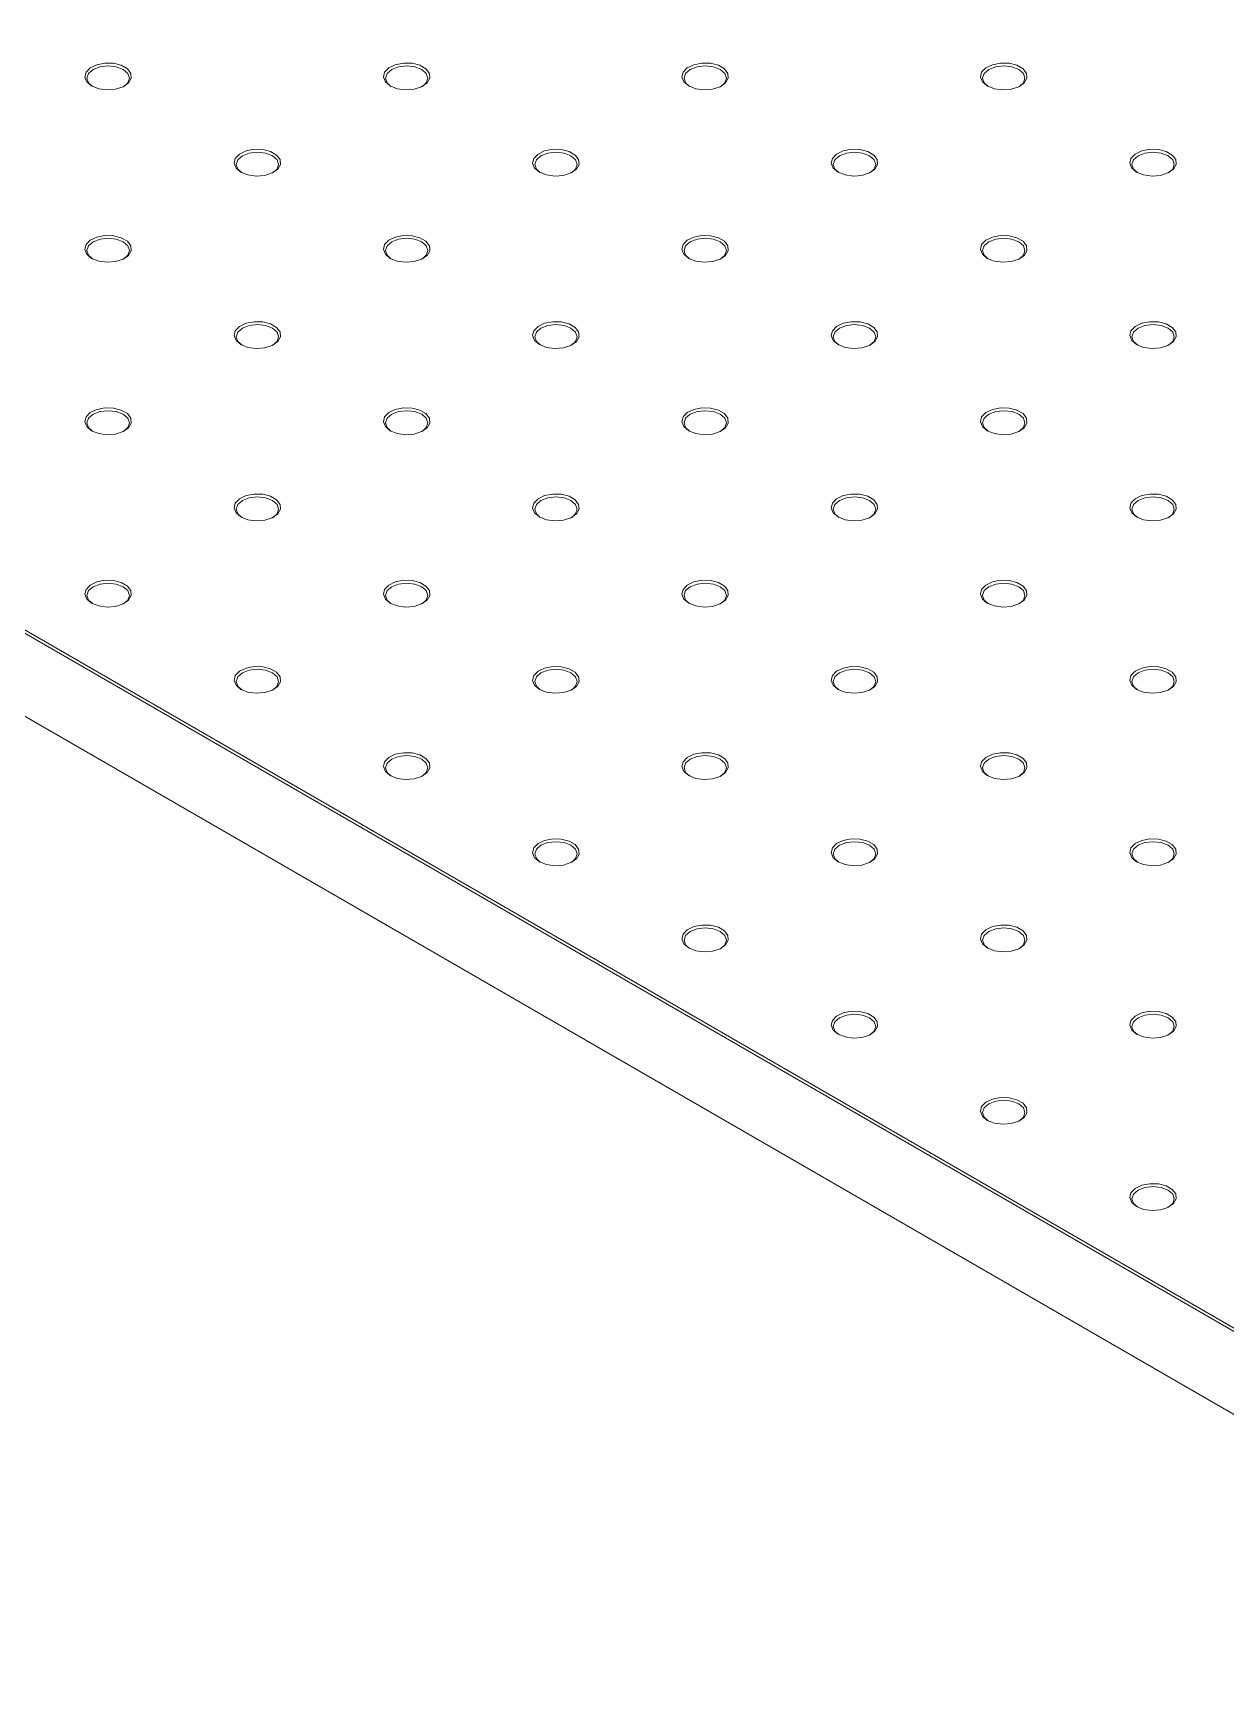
# Model space of a CAD drawing. Header units: inches. Extents: x 0.1 to 10.9, y 0 to 8.5.
# Drawn here: x 8.9 to 9.414, y 6.297 to 7.016 of the extents above; entities that cross this region are included whole.
import ezdxf

# ---------------------------------------------------------------- set-up
doc = ezdxf.new("R2010")
doc.units = ezdxf.units.IN
doc.header["$MEASUREMENT"] = 0

msp = doc.modelspace()

# ---------------------------------------------------------------- linework, layer by layer
at = {"color": 7, "linetype": 'Continuous', "lineweight": 18}
for p, q in [((7.33426, 7.6607), (9.63236, 6.33404)), ((9.63171, 6.33292), (7.33362, 7.65959)), ((7.33362, 7.62396), (9.63171, 6.29729)), ((9.63236, 6.29692), (7.33426, 7.62359))]:
    msp.add_line(p, q, dxfattribs=at)
at = {"color": 7, "linetype": 'Continuous', "lineweight": 18, "flags": 128}
for points in [[(8.92554, 6.9929), (8.92345, 6.99466), (8.92261, 6.99673), (8.92312, 6.99884), (8.92491, 7.0007), (8.92775, 7.00206), (8.93125, 7.00274), (8.93494, 7.00264), (8.93832, 7.00178), (8.94093, 7.00028), (8.94242, 6.99833), (8.94259, 6.9962), (8.94142, 6.99418), (8.93906, 6.99254), (8.93583, 6.9915), (8.93218, 6.99121), (8.92858, 6.99169), (8.92554, 6.9929)], [(8.93941, 6.99271), (8.94108, 6.99424), (8.94178, 6.99626), (8.94108, 6.99827), (8.9391, 6.99999), (8.93614, 7.00113), (8.93264, 7.00153), (8.92915, 7.00113), (8.92618, 6.99999), (8.9242, 6.99827), (8.92351, 6.99626), (8.9242, 6.99424), (8.92587, 6.99271)], [(9.0541, 6.9929), (9.05202, 6.99466), (9.05117, 6.99673), (9.05168, 6.99884), (9.05348, 7.0007), (9.05632, 7.00206), (9.05982, 7.00274), (9.06351, 7.00264), (9.06688, 7.00178), (9.06949, 7.00028), (9.07099, 6.99833), (9.07116, 6.9962), (9.06998, 6.99418), (9.06762, 6.99254), (9.0644, 6.9915), (9.06074, 6.99121), (9.05715, 6.99169), (9.0541, 6.9929)], [(9.06797, 6.99271), (9.06965, 6.99424), (9.07034, 6.99626), (9.06965, 6.99827), (9.06767, 6.99999), (9.0647, 7.00113), (9.06121, 7.00153), (9.05771, 7.00113), (9.05475, 6.99999), (9.05277, 6.99827), (9.05207, 6.99626), (9.05277, 6.99424), (9.05444, 6.99271)], [(9.18267, 6.9929), (9.18058, 6.99466), (9.17974, 6.99673), (9.18025, 6.99884), (9.18204, 7.0007), (9.18488, 7.00206), (9.18838, 7.00274), (9.19207, 7.00264), (9.19545, 7.00178), (9.19806, 7.00028), (9.19955, 6.99833), (9.19972, 6.9962), (9.19855, 6.99418), (9.19619, 6.99254), (9.19296, 6.9915), (9.18931, 6.99121), (9.18571, 6.99169), (9.18267, 6.9929)], [(9.19654, 6.99271), (9.19821, 6.99424), (9.19891, 6.99626), (9.19821, 6.99827), (9.19623, 6.99999), (9.19327, 7.00113), (9.18977, 7.00153), (9.18628, 7.00113), (9.18331, 6.99999), (9.18133, 6.99827), (9.18064, 6.99626), (9.18133, 6.99424), (9.183, 6.99271)], [(9.31123, 6.9929), (9.30915, 6.99466), (9.3083, 6.99673), (9.30881, 6.99884), (9.31061, 7.0007), (9.31345, 7.00206), (9.31695, 7.00274), (9.32064, 7.00264), (9.32401, 7.00178), (9.32662, 7.00028), (9.32812, 6.99833), (9.32829, 6.9962), (9.32711, 6.99418), (9.32475, 6.99254), (9.32153, 6.9915), (9.31787, 6.99121), (9.31428, 6.99169), (9.31123, 6.9929)], [(9.3251, 6.99271), (9.32678, 6.99424), (9.32747, 6.99626), (9.32678, 6.99827), (9.3248, 6.99999), (9.32183, 7.00113), (9.31834, 7.00153), (9.31484, 7.00113), (9.31188, 6.99999), (9.3099, 6.99827), (9.3092, 6.99626), (9.3099, 6.99424), (9.31157, 6.99271)], [(8.98982, 6.95579), (8.98774, 6.95755), (8.98689, 6.95962), (8.9874, 6.96173), (8.9892, 6.96359), (8.99204, 6.96495), (8.99554, 6.96563), (8.99922, 6.96553), (9.0026, 6.96467), (9.00521, 6.96317), (9.0067, 6.96122), (9.00687, 6.95909), (9.0057, 6.95707), (9.00334, 6.95543), (9.00012, 6.95439), (8.99646, 6.9541), (8.99287, 6.95458), (8.98982, 6.95579)], [(9.00369, 6.9556), (9.00537, 6.95713), (9.00606, 6.95915), (9.00537, 6.96116), (9.00339, 6.96288), (9.00042, 6.96402), (8.99692, 6.96442), (8.99343, 6.96402), (8.99046, 6.96288), (8.98848, 6.96116), (8.98779, 6.95915), (8.98848, 6.95713), (8.99016, 6.9556)], [(9.11839, 6.95579), (9.1163, 6.95755), (9.11545, 6.95962), (9.11597, 6.96173), (9.11776, 6.96359), (9.1206, 6.96495), (9.1241, 6.96563), (9.12779, 6.96553), (9.13117, 6.96467), (9.13378, 6.96317), (9.13527, 6.96122), (9.13544, 6.95909), (9.13427, 6.95707), (9.13191, 6.95543), (9.12868, 6.95439), (9.12503, 6.9541), (9.12143, 6.95458), (9.11839, 6.95579)], [(9.13226, 6.9556), (9.13393, 6.95713), (9.13463, 6.95915), (9.13393, 6.96116), (9.13195, 6.96288), (9.12899, 6.96402), (9.12549, 6.96442), (9.12199, 6.96402), (9.11903, 6.96288), (9.11705, 6.96116), (9.11635, 6.95915), (9.11705, 6.95713), (9.11872, 6.9556)], [(9.24695, 6.95579), (9.24487, 6.95755), (9.24402, 6.95962), (9.24453, 6.96173), (9.24633, 6.96359), (9.24917, 6.96495), (9.25267, 6.96563), (9.25635, 6.96553), (9.25973, 6.96467), (9.26234, 6.96317), (9.26383, 6.96122), (9.264, 6.95909), (9.26283, 6.95707), (9.26047, 6.95543), (9.25725, 6.95439), (9.25359, 6.9541), (9.25, 6.95458), (9.24695, 6.95579)], [(9.26082, 6.9556), (9.2625, 6.95713), (9.26319, 6.95915), (9.2625, 6.96116), (9.26051, 6.96288), (9.25755, 6.96402), (9.25405, 6.96442), (9.25056, 6.96402), (9.24759, 6.96288), (9.24561, 6.96116), (9.24492, 6.95915), (9.24561, 6.95713), (9.24729, 6.9556)], [(9.37552, 6.95579), (9.37343, 6.95755), (9.37258, 6.95962), (9.37309, 6.96173), (9.37489, 6.96359), (9.37773, 6.96495), (9.38123, 6.96563), (9.38492, 6.96553), (9.3883, 6.96467), (9.39091, 6.96317), (9.3924, 6.96122), (9.39257, 6.95909), (9.3914, 6.95707), (9.38904, 6.95543), (9.38581, 6.95439), (9.38216, 6.9541), (9.37856, 6.95458), (9.37552, 6.95579)], [(9.38939, 6.9556), (9.39106, 6.95713), (9.39176, 6.95915), (9.39106, 6.96116), (9.38908, 6.96288), (9.38612, 6.96402), (9.38262, 6.96442), (9.37912, 6.96402), (9.37616, 6.96288), (9.37418, 6.96116), (9.37348, 6.95915), (9.37418, 6.95713), (9.37585, 6.9556)], [(8.92554, 6.91868), (8.92345, 6.92044), (8.92261, 6.92251), (8.92312, 6.92462), (8.92491, 6.92648), (8.92775, 6.92785), (8.93125, 6.92852), (8.93494, 6.92842), (8.93832, 6.92756), (8.94093, 6.92606), (8.94242, 6.92411), (8.94259, 6.92198), (8.94142, 6.91996), (8.93906, 6.91832), (8.93583, 6.91728), (8.93218, 6.91699), (8.92858, 6.91747), (8.92554, 6.91868)], [(9.0541, 6.91868), (9.05202, 6.92044), (9.05117, 6.92251), (9.05168, 6.92462), (9.05348, 6.92648), (9.05632, 6.92785), (9.05982, 6.92852), (9.06351, 6.92842), (9.06688, 6.92756), (9.06949, 6.92606), (9.07099, 6.92411), (9.07116, 6.92198), (9.06998, 6.91996), (9.06762, 6.91832), (9.0644, 6.91728), (9.06074, 6.91699), (9.05715, 6.91747), (9.0541, 6.91868)], [(9.18267, 6.91868), (9.18058, 6.92044), (9.17974, 6.92251), (9.18025, 6.92462), (9.18204, 6.92648), (9.18488, 6.92785), (9.18838, 6.92852), (9.19207, 6.92842), (9.19545, 6.92756), (9.19806, 6.92606), (9.19955, 6.92411), (9.19972, 6.92198), (9.19855, 6.91996), (9.19619, 6.91832), (9.19296, 6.91728), (9.18931, 6.91699), (9.18571, 6.91747), (9.18267, 6.91868)], [(9.31123, 6.91868), (9.30915, 6.92044), (9.3083, 6.92251), (9.30881, 6.92462), (9.31061, 6.92648), (9.31345, 6.92785), (9.31695, 6.92852), (9.32064, 6.92842), (9.32401, 6.92756), (9.32662, 6.92606), (9.32812, 6.92411), (9.32829, 6.92198), (9.32711, 6.91996), (9.32475, 6.91832), (9.32153, 6.91728), (9.31787, 6.91699), (9.31428, 6.91747), (9.31123, 6.91868)], [(8.93941, 6.91849), (8.94108, 6.92002), (8.94178, 6.92204), (8.94108, 6.92406), (8.9391, 6.92577), (8.93614, 6.92691), (8.93264, 6.92731), (8.92915, 6.92691), (8.92618, 6.92577), (8.9242, 6.92406), (8.92351, 6.92204), (8.9242, 6.92002), (8.92587, 6.91849)], [(9.06797, 6.91849), (9.06965, 6.92002), (9.07034, 6.92204), (9.06965, 6.92406), (9.06767, 6.92577), (9.0647, 6.92691), (9.06121, 6.92731), (9.05771, 6.92691), (9.05475, 6.92577), (9.05277, 6.92406), (9.05207, 6.92204), (9.05277, 6.92002), (9.05444, 6.91849)], [(9.19654, 6.91849), (9.19821, 6.92002), (9.19891, 6.92204), (9.19821, 6.92406), (9.19623, 6.92577), (9.19327, 6.92691), (9.18977, 6.92731), (9.18628, 6.92691), (9.18331, 6.92577), (9.18133, 6.92406), (9.18064, 6.92204), (9.18133, 6.92002), (9.183, 6.91849)], [(9.3251, 6.91849), (9.32678, 6.92002), (9.32747, 6.92204), (9.32678, 6.92406), (9.3248, 6.92577), (9.32183, 6.92691), (9.31834, 6.92731), (9.31484, 6.92691), (9.31188, 6.92577), (9.3099, 6.92406), (9.3092, 6.92204), (9.3099, 6.92002), (9.31157, 6.91849)], [(8.98982, 6.88157), (8.98774, 6.88333), (8.98689, 6.8854), (8.9874, 6.88751), (8.9892, 6.88937), (8.99204, 6.89074), (8.99554, 6.89141), (8.99922, 6.89131), (9.0026, 6.89045), (9.00521, 6.88895), (9.0067, 6.887), (9.00687, 6.88487), (9.0057, 6.88285), (9.00334, 6.88121), (9.00012, 6.88017), (8.99646, 6.87988), (8.99287, 6.88036), (8.98982, 6.88157)], [(9.00369, 6.88138), (9.00537, 6.88291), (9.00606, 6.88493), (9.00537, 6.88695), (9.00339, 6.88866), (9.00042, 6.8898), (8.99692, 6.8902), (8.99343, 6.8898), (8.99046, 6.88866), (8.98848, 6.88695), (8.98779, 6.88493), (8.98848, 6.88291), (8.99016, 6.88138)], [(9.11839, 6.88157), (9.1163, 6.88333), (9.11545, 6.8854), (9.11597, 6.88751), (9.11776, 6.88937), (9.1206, 6.89074), (9.1241, 6.89141), (9.12779, 6.89131), (9.13117, 6.89045), (9.13378, 6.88895), (9.13527, 6.887), (9.13544, 6.88487), (9.13427, 6.88285), (9.13191, 6.88121), (9.12868, 6.88017), (9.12503, 6.87988), (9.12143, 6.88036), (9.11839, 6.88157)], [(9.13226, 6.88138), (9.13393, 6.88291), (9.13463, 6.88493), (9.13393, 6.88695), (9.13195, 6.88866), (9.12899, 6.8898), (9.12549, 6.8902), (9.12199, 6.8898), (9.11903, 6.88866), (9.11705, 6.88695), (9.11635, 6.88493), (9.11705, 6.88291), (9.11872, 6.88138)], [(9.24695, 6.88157), (9.24487, 6.88333), (9.24402, 6.8854), (9.24453, 6.88751), (9.24633, 6.88937), (9.24917, 6.89074), (9.25267, 6.89141), (9.25635, 6.89131), (9.25973, 6.89045), (9.26234, 6.88895), (9.26383, 6.887), (9.264, 6.88487), (9.26283, 6.88285), (9.26047, 6.88121), (9.25725, 6.88017), (9.25359, 6.87988), (9.25, 6.88036), (9.24695, 6.88157)], [(9.26082, 6.88138), (9.2625, 6.88291), (9.26319, 6.88493), (9.2625, 6.88695), (9.26051, 6.88866), (9.25755, 6.8898), (9.25405, 6.8902), (9.25056, 6.8898), (9.24759, 6.88866), (9.24561, 6.88695), (9.24492, 6.88493), (9.24561, 6.88291), (9.24729, 6.88138)], [(9.37552, 6.88157), (9.37343, 6.88333), (9.37258, 6.8854), (9.37309, 6.88751), (9.37489, 6.88937), (9.37773, 6.89074), (9.38123, 6.89141), (9.38492, 6.89131), (9.3883, 6.89045), (9.39091, 6.88895), (9.3924, 6.887), (9.39257, 6.88487), (9.3914, 6.88285), (9.38904, 6.88121), (9.38581, 6.88017), (9.38216, 6.87988), (9.37856, 6.88036), (9.37552, 6.88157)], [(9.38939, 6.88138), (9.39106, 6.88291), (9.39176, 6.88493), (9.39106, 6.88695), (9.38908, 6.88866), (9.38612, 6.8898), (9.38262, 6.8902), (9.37912, 6.8898), (9.37616, 6.88866), (9.37418, 6.88695), (9.37348, 6.88493), (9.37418, 6.88291), (9.37585, 6.88138)], [(8.92554, 6.84446), (8.92345, 6.84622), (8.92261, 6.84829), (8.92312, 6.8504), (8.92491, 6.85226), (8.92775, 6.85363), (8.93125, 6.8543), (8.93494, 6.85421), (8.93832, 6.85334), (8.94093, 6.85184), (8.94242, 6.84989), (8.94259, 6.84776), (8.94142, 6.84574), (8.93906, 6.8441), (8.93583, 6.84306), (8.93218, 6.84277), (8.92858, 6.84326), (8.92554, 6.84446)], [(8.93941, 6.84427), (8.94108, 6.8458), (8.94178, 6.84782), (8.94108, 6.84984), (8.9391, 6.85155), (8.93614, 6.85269), (8.93264, 6.85309), (8.92915, 6.85269), (8.92618, 6.85155), (8.9242, 6.84984), (8.92351, 6.84782), (8.9242, 6.8458), (8.92587, 6.84427)], [(9.0541, 6.84446), (9.05202, 6.84622), (9.05117, 6.84829), (9.05168, 6.8504), (9.05348, 6.85226), (9.05632, 6.85363), (9.05982, 6.8543), (9.06351, 6.85421), (9.06688, 6.85334), (9.06949, 6.85184), (9.07099, 6.84989), (9.07116, 6.84776), (9.06998, 6.84574), (9.06762, 6.8441), (9.0644, 6.84306), (9.06074, 6.84277), (9.05715, 6.84326), (9.0541, 6.84446)], [(9.06797, 6.84427), (9.06965, 6.8458), (9.07034, 6.84782), (9.06965, 6.84984), (9.06767, 6.85155), (9.0647, 6.85269), (9.06121, 6.85309), (9.05771, 6.85269), (9.05475, 6.85155), (9.05277, 6.84984), (9.05207, 6.84782), (9.05277, 6.8458), (9.05444, 6.84427)], [(9.18267, 6.84446), (9.18058, 6.84622), (9.17974, 6.84829), (9.18025, 6.8504), (9.18204, 6.85226), (9.18488, 6.85363), (9.18838, 6.8543), (9.19207, 6.85421), (9.19545, 6.85334), (9.19806, 6.85184), (9.19955, 6.84989), (9.19972, 6.84776), (9.19855, 6.84574), (9.19619, 6.8441), (9.19296, 6.84306), (9.18931, 6.84277), (9.18571, 6.84326), (9.18267, 6.84446)], [(9.19654, 6.84427), (9.19821, 6.8458), (9.19891, 6.84782), (9.19821, 6.84984), (9.19623, 6.85155), (9.19327, 6.85269), (9.18977, 6.85309), (9.18628, 6.85269), (9.18331, 6.85155), (9.18133, 6.84984), (9.18064, 6.84782), (9.18133, 6.8458), (9.183, 6.84427)], [(9.31123, 6.84446), (9.30915, 6.84622), (9.3083, 6.84829), (9.30881, 6.8504), (9.31061, 6.85226), (9.31345, 6.85363), (9.31695, 6.8543), (9.32064, 6.85421), (9.32401, 6.85334), (9.32662, 6.85184), (9.32812, 6.84989), (9.32829, 6.84776), (9.32711, 6.84574), (9.32475, 6.8441), (9.32153, 6.84306), (9.31787, 6.84277), (9.31428, 6.84326), (9.31123, 6.84446)], [(9.3251, 6.84427), (9.32678, 6.8458), (9.32747, 6.84782), (9.32678, 6.84984), (9.3248, 6.85155), (9.32183, 6.85269), (9.31834, 6.85309), (9.31484, 6.85269), (9.31188, 6.85155), (9.3099, 6.84984), (9.3092, 6.84782), (9.3099, 6.8458), (9.31157, 6.84427)], [(8.98982, 6.80735), (8.98774, 6.80911), (8.98689, 6.81118), (8.9874, 6.81329), (8.9892, 6.81516), (8.99204, 6.81652), (8.99554, 6.81719), (8.99922, 6.8171), (9.0026, 6.81623), (9.00521, 6.81473), (9.0067, 6.81278), (9.00687, 6.81065), (9.0057, 6.80863), (9.00334, 6.80699), (9.00012, 6.80595), (8.99646, 6.80566), (8.99287, 6.80615), (8.98982, 6.80735)], [(9.00369, 6.80717), (9.00537, 6.80869), (9.00606, 6.81071), (9.00537, 6.81273), (9.00339, 6.81444), (9.00042, 6.81558), (8.99692, 6.81598), (8.99343, 6.81558), (8.99046, 6.81444), (8.98848, 6.81273), (8.98779, 6.81071), (8.98848, 6.80869), (8.99016, 6.80717)], [(9.11839, 6.80735), (9.1163, 6.80911), (9.11545, 6.81118), (9.11597, 6.81329), (9.11776, 6.81516), (9.1206, 6.81652), (9.1241, 6.81719), (9.12779, 6.8171), (9.13117, 6.81623), (9.13378, 6.81473), (9.13527, 6.81278), (9.13544, 6.81065), (9.13427, 6.80863), (9.13191, 6.80699), (9.12868, 6.80595), (9.12503, 6.80566), (9.12143, 6.80615), (9.11839, 6.80735)], [(9.13226, 6.80717), (9.13393, 6.80869), (9.13463, 6.81071), (9.13393, 6.81273), (9.13195, 6.81444), (9.12899, 6.81558), (9.12549, 6.81598), (9.12199, 6.81558), (9.11903, 6.81444), (9.11705, 6.81273), (9.11635, 6.81071), (9.11705, 6.80869), (9.11872, 6.80717)], [(9.24695, 6.80735), (9.24487, 6.80911), (9.24402, 6.81118), (9.24453, 6.81329), (9.24633, 6.81516), (9.24917, 6.81652), (9.25267, 6.81719), (9.25635, 6.8171), (9.25973, 6.81623), (9.26234, 6.81473), (9.26383, 6.81278), (9.264, 6.81065), (9.26283, 6.80863), (9.26047, 6.80699), (9.25725, 6.80595), (9.25359, 6.80566), (9.25, 6.80615), (9.24695, 6.80735)], [(9.26082, 6.80717), (9.2625, 6.80869), (9.26319, 6.81071), (9.2625, 6.81273), (9.26051, 6.81444), (9.25755, 6.81558), (9.25405, 6.81598), (9.25056, 6.81558), (9.24759, 6.81444), (9.24561, 6.81273), (9.24492, 6.81071), (9.24561, 6.80869), (9.24729, 6.80717)], [(9.37552, 6.80735), (9.37343, 6.80911), (9.37258, 6.81118), (9.37309, 6.81329), (9.37489, 6.81516), (9.37773, 6.81652), (9.38123, 6.81719), (9.38492, 6.8171), (9.3883, 6.81623), (9.39091, 6.81473), (9.3924, 6.81278), (9.39257, 6.81065), (9.3914, 6.80863), (9.38904, 6.80699), (9.38581, 6.80595), (9.38216, 6.80566), (9.37856, 6.80615), (9.37552, 6.80735)], [(9.38939, 6.80717), (9.39106, 6.80869), (9.39176, 6.81071), (9.39106, 6.81273), (9.38908, 6.81444), (9.38612, 6.81558), (9.38262, 6.81598), (9.37912, 6.81558), (9.37616, 6.81444), (9.37418, 6.81273), (9.37348, 6.81071), (9.37418, 6.80869), (9.37585, 6.80717)], [(8.92554, 6.77024), (8.92345, 6.772), (8.92261, 6.77407), (8.92312, 6.77618), (8.92491, 6.77805), (8.92775, 6.77941), (8.93125, 6.78008), (8.93494, 6.77999), (8.93832, 6.77913), (8.94093, 6.77762), (8.94242, 6.77567), (8.94259, 6.77354), (8.94142, 6.77152), (8.93906, 6.76988), (8.93583, 6.76884), (8.93218, 6.76855), (8.92858, 6.76904), (8.92554, 6.77024)], [(8.93941, 6.77006), (8.94108, 6.77158), (8.94178, 6.7736), (8.94108, 6.77562), (8.9391, 6.77733), (8.93614, 6.77847), (8.93264, 6.77887), (8.92915, 6.77847), (8.92618, 6.77733), (8.9242, 6.77562), (8.92351, 6.7736), (8.9242, 6.77158), (8.92587, 6.77006)], [(9.0541, 6.77024), (9.05202, 6.772), (9.05117, 6.77407), (9.05168, 6.77618), (9.05348, 6.77805), (9.05632, 6.77941), (9.05982, 6.78008), (9.06351, 6.77999), (9.06688, 6.77913), (9.06949, 6.77762), (9.07099, 6.77567), (9.07116, 6.77354), (9.06998, 6.77152), (9.06762, 6.76988), (9.0644, 6.76884), (9.06074, 6.76855), (9.05715, 6.76904), (9.0541, 6.77024)], [(9.06797, 6.77006), (9.06965, 6.77158), (9.07034, 6.7736), (9.06965, 6.77562), (9.06767, 6.77733), (9.0647, 6.77847), (9.06121, 6.77887), (9.05771, 6.77847), (9.05475, 6.77733), (9.05277, 6.77562), (9.05207, 6.7736), (9.05277, 6.77158), (9.05444, 6.77006)], [(9.18267, 6.77024), (9.18058, 6.772), (9.17974, 6.77407), (9.18025, 6.77618), (9.18204, 6.77805), (9.18488, 6.77941), (9.18838, 6.78008), (9.19207, 6.77999), (9.19545, 6.77913), (9.19806, 6.77762), (9.19955, 6.77567), (9.19972, 6.77354), (9.19855, 6.77152), (9.19619, 6.76988), (9.19296, 6.76884), (9.18931, 6.76855), (9.18571, 6.76904), (9.18267, 6.77024)], [(9.19654, 6.77006), (9.19821, 6.77158), (9.19891, 6.7736), (9.19821, 6.77562), (9.19623, 6.77733), (9.19327, 6.77847), (9.18977, 6.77887), (9.18628, 6.77847), (9.18331, 6.77733), (9.18133, 6.77562), (9.18064, 6.7736), (9.18133, 6.77158), (9.183, 6.77006)], [(9.31123, 6.77024), (9.30915, 6.772), (9.3083, 6.77407), (9.30881, 6.77618), (9.31061, 6.77805), (9.31345, 6.77941), (9.31695, 6.78008), (9.32064, 6.77999), (9.32401, 6.77913), (9.32662, 6.77762), (9.32812, 6.77567), (9.32829, 6.77354), (9.32711, 6.77152), (9.32475, 6.76988), (9.32153, 6.76884), (9.31787, 6.76855), (9.31428, 6.76904), (9.31123, 6.77024)], [(9.3251, 6.77006), (9.32678, 6.77158), (9.32747, 6.7736), (9.32678, 6.77562), (9.3248, 6.77733), (9.32183, 6.77847), (9.31834, 6.77887), (9.31484, 6.77847), (9.31188, 6.77733), (9.3099, 6.77562), (9.3092, 6.7736), (9.3099, 6.77158), (9.31157, 6.77006)], [(8.98982, 6.73313), (8.98774, 6.73489), (8.98689, 6.73696), (8.9874, 6.73907), (8.9892, 6.74094), (8.99204, 6.7423), (8.99554, 6.74298), (8.99922, 6.74288), (9.0026, 6.74202), (9.00521, 6.74051), (9.0067, 6.73856), (9.00687, 6.73643), (9.0057, 6.73441), (9.00334, 6.73277), (9.00012, 6.73173), (8.99646, 6.73144), (8.99287, 6.73193), (8.98982, 6.73313)], [(9.00369, 6.73295), (9.00537, 6.73447), (9.00606, 6.73649), (9.00537, 6.73851), (9.00339, 6.74022), (9.00042, 6.74136), (8.99692, 6.74176), (8.99343, 6.74136), (8.99046, 6.74022), (8.98848, 6.73851), (8.98779, 6.73649), (8.98848, 6.73447), (8.99016, 6.73295)], [(9.11839, 6.73313), (9.1163, 6.73489), (9.11545, 6.73696), (9.11597, 6.73907), (9.11776, 6.74094), (9.1206, 6.7423), (9.1241, 6.74298), (9.12779, 6.74288), (9.13117, 6.74202), (9.13378, 6.74051), (9.13527, 6.73856), (9.13544, 6.73643), (9.13427, 6.73441), (9.13191, 6.73277), (9.12868, 6.73173), (9.12503, 6.73144), (9.12143, 6.73193), (9.11839, 6.73313)], [(9.13226, 6.73295), (9.13393, 6.73447), (9.13463, 6.73649), (9.13393, 6.73851), (9.13195, 6.74022), (9.12899, 6.74136), (9.12549, 6.74176), (9.12199, 6.74136), (9.11903, 6.74022), (9.11705, 6.73851), (9.11635, 6.73649), (9.11705, 6.73447), (9.11872, 6.73295)], [(9.24695, 6.73313), (9.24487, 6.73489), (9.24402, 6.73696), (9.24453, 6.73907), (9.24633, 6.74094), (9.24917, 6.7423), (9.25267, 6.74298), (9.25635, 6.74288), (9.25973, 6.74202), (9.26234, 6.74051), (9.26383, 6.73856), (9.264, 6.73643), (9.26283, 6.73441), (9.26047, 6.73277), (9.25725, 6.73173), (9.25359, 6.73144), (9.25, 6.73193), (9.24695, 6.73313)], [(9.26082, 6.73295), (9.2625, 6.73447), (9.26319, 6.73649), (9.2625, 6.73851), (9.26051, 6.74022), (9.25755, 6.74136), (9.25405, 6.74176), (9.25056, 6.74136), (9.24759, 6.74022), (9.24561, 6.73851), (9.24492, 6.73649), (9.24561, 6.73447), (9.24729, 6.73295)], [(9.37552, 6.73313), (9.37343, 6.73489), (9.37258, 6.73696), (9.37309, 6.73907), (9.37489, 6.74094), (9.37773, 6.7423), (9.38123, 6.74298), (9.38492, 6.74288), (9.3883, 6.74202), (9.39091, 6.74051), (9.3924, 6.73856), (9.39257, 6.73643), (9.3914, 6.73441), (9.38904, 6.73277), (9.38581, 6.73173), (9.38216, 6.73144), (9.37856, 6.73193), (9.37552, 6.73313)], [(9.38939, 6.73295), (9.39106, 6.73447), (9.39176, 6.73649), (9.39106, 6.73851), (9.38908, 6.74022), (9.38612, 6.74136), (9.38262, 6.74176), (9.37912, 6.74136), (9.37616, 6.74022), (9.37418, 6.73851), (9.37348, 6.73649), (9.37418, 6.73447), (9.37585, 6.73295)], [(9.0541, 6.69602), (9.05202, 6.69778), (9.05117, 6.69985), (9.05168, 6.70197), (9.05348, 6.70383), (9.05632, 6.70519), (9.05982, 6.70587), (9.06351, 6.70577), (9.06688, 6.70491), (9.06949, 6.7034), (9.07099, 6.70145), (9.07116, 6.69932), (9.06998, 6.6973), (9.06762, 6.69566), (9.0644, 6.69462), (9.06074, 6.69433), (9.05715, 6.69482), (9.0541, 6.69602)], [(9.06797, 6.69584), (9.06965, 6.69736), (9.07034, 6.69938), (9.06965, 6.7014), (9.06767, 6.70311), (9.0647, 6.70425), (9.06121, 6.70465), (9.05771, 6.70425), (9.05475, 6.70311), (9.05277, 6.7014), (9.05207, 6.69938), (9.05277, 6.69736), (9.05444, 6.69584)], [(9.18267, 6.69602), (9.18058, 6.69778), (9.17974, 6.69985), (9.18025, 6.70197), (9.18204, 6.70383), (9.18488, 6.70519), (9.18838, 6.70587), (9.19207, 6.70577), (9.19545, 6.70491), (9.19806, 6.7034), (9.19955, 6.70145), (9.19972, 6.69932), (9.19855, 6.6973), (9.19619, 6.69566), (9.19296, 6.69462), (9.18931, 6.69433), (9.18571, 6.69482), (9.18267, 6.69602)], [(9.19654, 6.69584), (9.19821, 6.69736), (9.19891, 6.69938), (9.19821, 6.7014), (9.19623, 6.70311), (9.19327, 6.70425), (9.18977, 6.70465), (9.18628, 6.70425), (9.18331, 6.70311), (9.18133, 6.7014), (9.18064, 6.69938), (9.18133, 6.69736), (9.183, 6.69584)], [(9.31123, 6.69602), (9.30915, 6.69778), (9.3083, 6.69985), (9.30881, 6.70197), (9.31061, 6.70383), (9.31345, 6.70519), (9.31695, 6.70587), (9.32064, 6.70577), (9.32401, 6.70491), (9.32662, 6.7034), (9.32812, 6.70145), (9.32829, 6.69932), (9.32711, 6.6973), (9.32475, 6.69566), (9.32153, 6.69462), (9.31787, 6.69433), (9.31428, 6.69482), (9.31123, 6.69602)], [(9.3251, 6.69584), (9.32678, 6.69736), (9.32747, 6.69938), (9.32678, 6.7014), (9.3248, 6.70311), (9.32183, 6.70425), (9.31834, 6.70465), (9.31484, 6.70425), (9.31188, 6.70311), (9.3099, 6.7014), (9.3092, 6.69938), (9.3099, 6.69736), (9.31157, 6.69584)], [(9.11839, 6.65891), (9.1163, 6.66067), (9.11545, 6.66275), (9.11597, 6.66486), (9.11776, 6.66672), (9.1206, 6.66808), (9.1241, 6.66876), (9.12779, 6.66866), (9.13117, 6.6678), (9.13378, 6.66629), (9.13527, 6.66434), (9.13544, 6.66221), (9.13427, 6.66019), (9.13191, 6.65855), (9.12868, 6.65751), (9.12503, 6.65722), (9.12143, 6.65771), (9.11839, 6.65891)], [(9.24695, 6.65891), (9.24487, 6.66067), (9.24402, 6.66275), (9.24453, 6.66486), (9.24633, 6.66672), (9.24917, 6.66808), (9.25267, 6.66876), (9.25635, 6.66866), (9.25973, 6.6678), (9.26234, 6.66629), (9.26383, 6.66434), (9.264, 6.66221), (9.26283, 6.66019), (9.26047, 6.65855), (9.25725, 6.65751), (9.25359, 6.65722), (9.25, 6.65771), (9.24695, 6.65891)], [(9.37552, 6.65891), (9.37343, 6.66067), (9.37258, 6.66275), (9.37309, 6.66486), (9.37489, 6.66672), (9.37773, 6.66808), (9.38123, 6.66876), (9.38492, 6.66866), (9.3883, 6.6678), (9.39091, 6.66629), (9.3924, 6.66434), (9.39257, 6.66221), (9.3914, 6.66019), (9.38904, 6.65855), (9.38581, 6.65751), (9.38216, 6.65722), (9.37856, 6.65771), (9.37552, 6.65891)], [(9.13226, 6.65873), (9.13393, 6.66025), (9.13463, 6.66227), (9.13393, 6.66429), (9.13195, 6.666), (9.12899, 6.66714), (9.12549, 6.66754), (9.12199, 6.66714), (9.11903, 6.666), (9.11705, 6.66429), (9.11635, 6.66227), (9.11705, 6.66025), (9.11872, 6.65873)], [(9.26082, 6.65873), (9.2625, 6.66025), (9.26319, 6.66227), (9.2625, 6.66429), (9.26051, 6.666), (9.25755, 6.66714), (9.25405, 6.66754), (9.25056, 6.66714), (9.24759, 6.666), (9.24561, 6.66429), (9.24492, 6.66227), (9.24561, 6.66025), (9.24729, 6.65873)], [(9.38939, 6.65873), (9.39106, 6.66025), (9.39176, 6.66227), (9.39106, 6.66429), (9.38908, 6.666), (9.38612, 6.66714), (9.38262, 6.66754), (9.37912, 6.66714), (9.37616, 6.666), (9.37418, 6.66429), (9.37348, 6.66227), (9.37418, 6.66025), (9.37585, 6.65873)], [(9.18267, 6.6218), (9.18058, 6.62356), (9.17974, 6.62564), (9.18025, 6.62775), (9.18204, 6.62961), (9.18488, 6.63097), (9.18838, 6.63165), (9.19207, 6.63155), (9.19545, 6.63069), (9.19806, 6.62918), (9.19955, 6.62723), (9.19972, 6.6251), (9.19855, 6.62308), (9.19619, 6.62144), (9.19296, 6.6204), (9.18931, 6.62011), (9.18571, 6.6206), (9.18267, 6.6218)], [(9.19654, 6.62162), (9.19821, 6.62314), (9.19891, 6.62516), (9.19821, 6.62718), (9.19623, 6.62889), (9.19327, 6.63003), (9.18977, 6.63044), (9.18628, 6.63003), (9.18331, 6.62889), (9.18133, 6.62718), (9.18064, 6.62516), (9.18133, 6.62314), (9.183, 6.62162)], [(9.31123, 6.6218), (9.30915, 6.62356), (9.3083, 6.62564), (9.30881, 6.62775), (9.31061, 6.62961), (9.31345, 6.63097), (9.31695, 6.63165), (9.32064, 6.63155), (9.32401, 6.63069), (9.32662, 6.62918), (9.32812, 6.62723), (9.32829, 6.6251), (9.32711, 6.62308), (9.32475, 6.62144), (9.32153, 6.6204), (9.31787, 6.62011), (9.31428, 6.6206), (9.31123, 6.6218)], [(9.3251, 6.62162), (9.32678, 6.62314), (9.32747, 6.62516), (9.32678, 6.62718), (9.3248, 6.62889), (9.32183, 6.63003), (9.31834, 6.63044), (9.31484, 6.63003), (9.31188, 6.62889), (9.3099, 6.62718), (9.3092, 6.62516), (9.3099, 6.62314), (9.31157, 6.62162)], [(9.24695, 6.58469), (9.24487, 6.58645), (9.24402, 6.58853), (9.24453, 6.59064), (9.24633, 6.5925), (9.24917, 6.59386), (9.25267, 6.59454), (9.25635, 6.59444), (9.25973, 6.59358), (9.26234, 6.59207), (9.26383, 6.59012), (9.264, 6.58799), (9.26283, 6.58597), (9.26047, 6.58433), (9.25725, 6.5833), (9.25359, 6.583), (9.25, 6.58349), (9.24695, 6.58469)], [(9.26082, 6.58451), (9.2625, 6.58603), (9.26319, 6.58805), (9.2625, 6.59007), (9.26051, 6.59178), (9.25755, 6.59292), (9.25405, 6.59333), (9.25056, 6.59292), (9.24759, 6.59178), (9.24561, 6.59007), (9.24492, 6.58805), (9.24561, 6.58603), (9.24729, 6.58451)], [(9.37552, 6.58469), (9.37343, 6.58645), (9.37258, 6.58853), (9.37309, 6.59064), (9.37489, 6.5925), (9.37773, 6.59386), (9.38123, 6.59454), (9.38492, 6.59444), (9.3883, 6.59358), (9.39091, 6.59207), (9.3924, 6.59012), (9.39257, 6.58799), (9.3914, 6.58597), (9.38904, 6.58433), (9.38581, 6.5833), (9.38216, 6.583), (9.37856, 6.58349), (9.37552, 6.58469)], [(9.38939, 6.58451), (9.39106, 6.58603), (9.39176, 6.58805), (9.39106, 6.59007), (9.38908, 6.59178), (9.38612, 6.59292), (9.38262, 6.59333), (9.37912, 6.59292), (9.37616, 6.59178), (9.37418, 6.59007), (9.37348, 6.58805), (9.37418, 6.58603), (9.37585, 6.58451)], [(9.31123, 6.54758), (9.30915, 6.54934), (9.3083, 6.55142), (9.30881, 6.55353), (9.31061, 6.55539), (9.31345, 6.55675), (9.31695, 6.55743), (9.32064, 6.55733), (9.32401, 6.55647), (9.32662, 6.55496), (9.32812, 6.55301), (9.32829, 6.55088), (9.32711, 6.54886), (9.32475, 6.54722), (9.32153, 6.54619), (9.31787, 6.54589), (9.31428, 6.54638), (9.31123, 6.54758)], [(9.3251, 6.5474), (9.32678, 6.54892), (9.32747, 6.55094), (9.32678, 6.55296), (9.3248, 6.55467), (9.32183, 6.55582), (9.31834, 6.55622), (9.31484, 6.55582), (9.31188, 6.55467), (9.3099, 6.55296), (9.3092, 6.55094), (9.3099, 6.54892), (9.31157, 6.5474)], [(9.37552, 6.51047), (9.37343, 6.51223), (9.37258, 6.51431), (9.37309, 6.51642), (9.37489, 6.51828), (9.37773, 6.51964), (9.38123, 6.52032), (9.38492, 6.52022), (9.3883, 6.51936), (9.39091, 6.51785), (9.3924, 6.5159), (9.39257, 6.51377), (9.3914, 6.51175), (9.38904, 6.51011), (9.38581, 6.50908), (9.38216, 6.50878), (9.37856, 6.50927), (9.37552, 6.51047)], [(9.38939, 6.51029), (9.39106, 6.51181), (9.39176, 6.51383), (9.39106, 6.51585), (9.38908, 6.51756), (9.38612, 6.51871), (9.38262, 6.51911), (9.37912, 6.51871), (9.37616, 6.51756), (9.37418, 6.51585), (9.37348, 6.51383), (9.37418, 6.51181), (9.37585, 6.51029)]]:
    msp.add_lwpolyline(points, dxfattribs=at)

doc.saveas('drawing.dxf')
